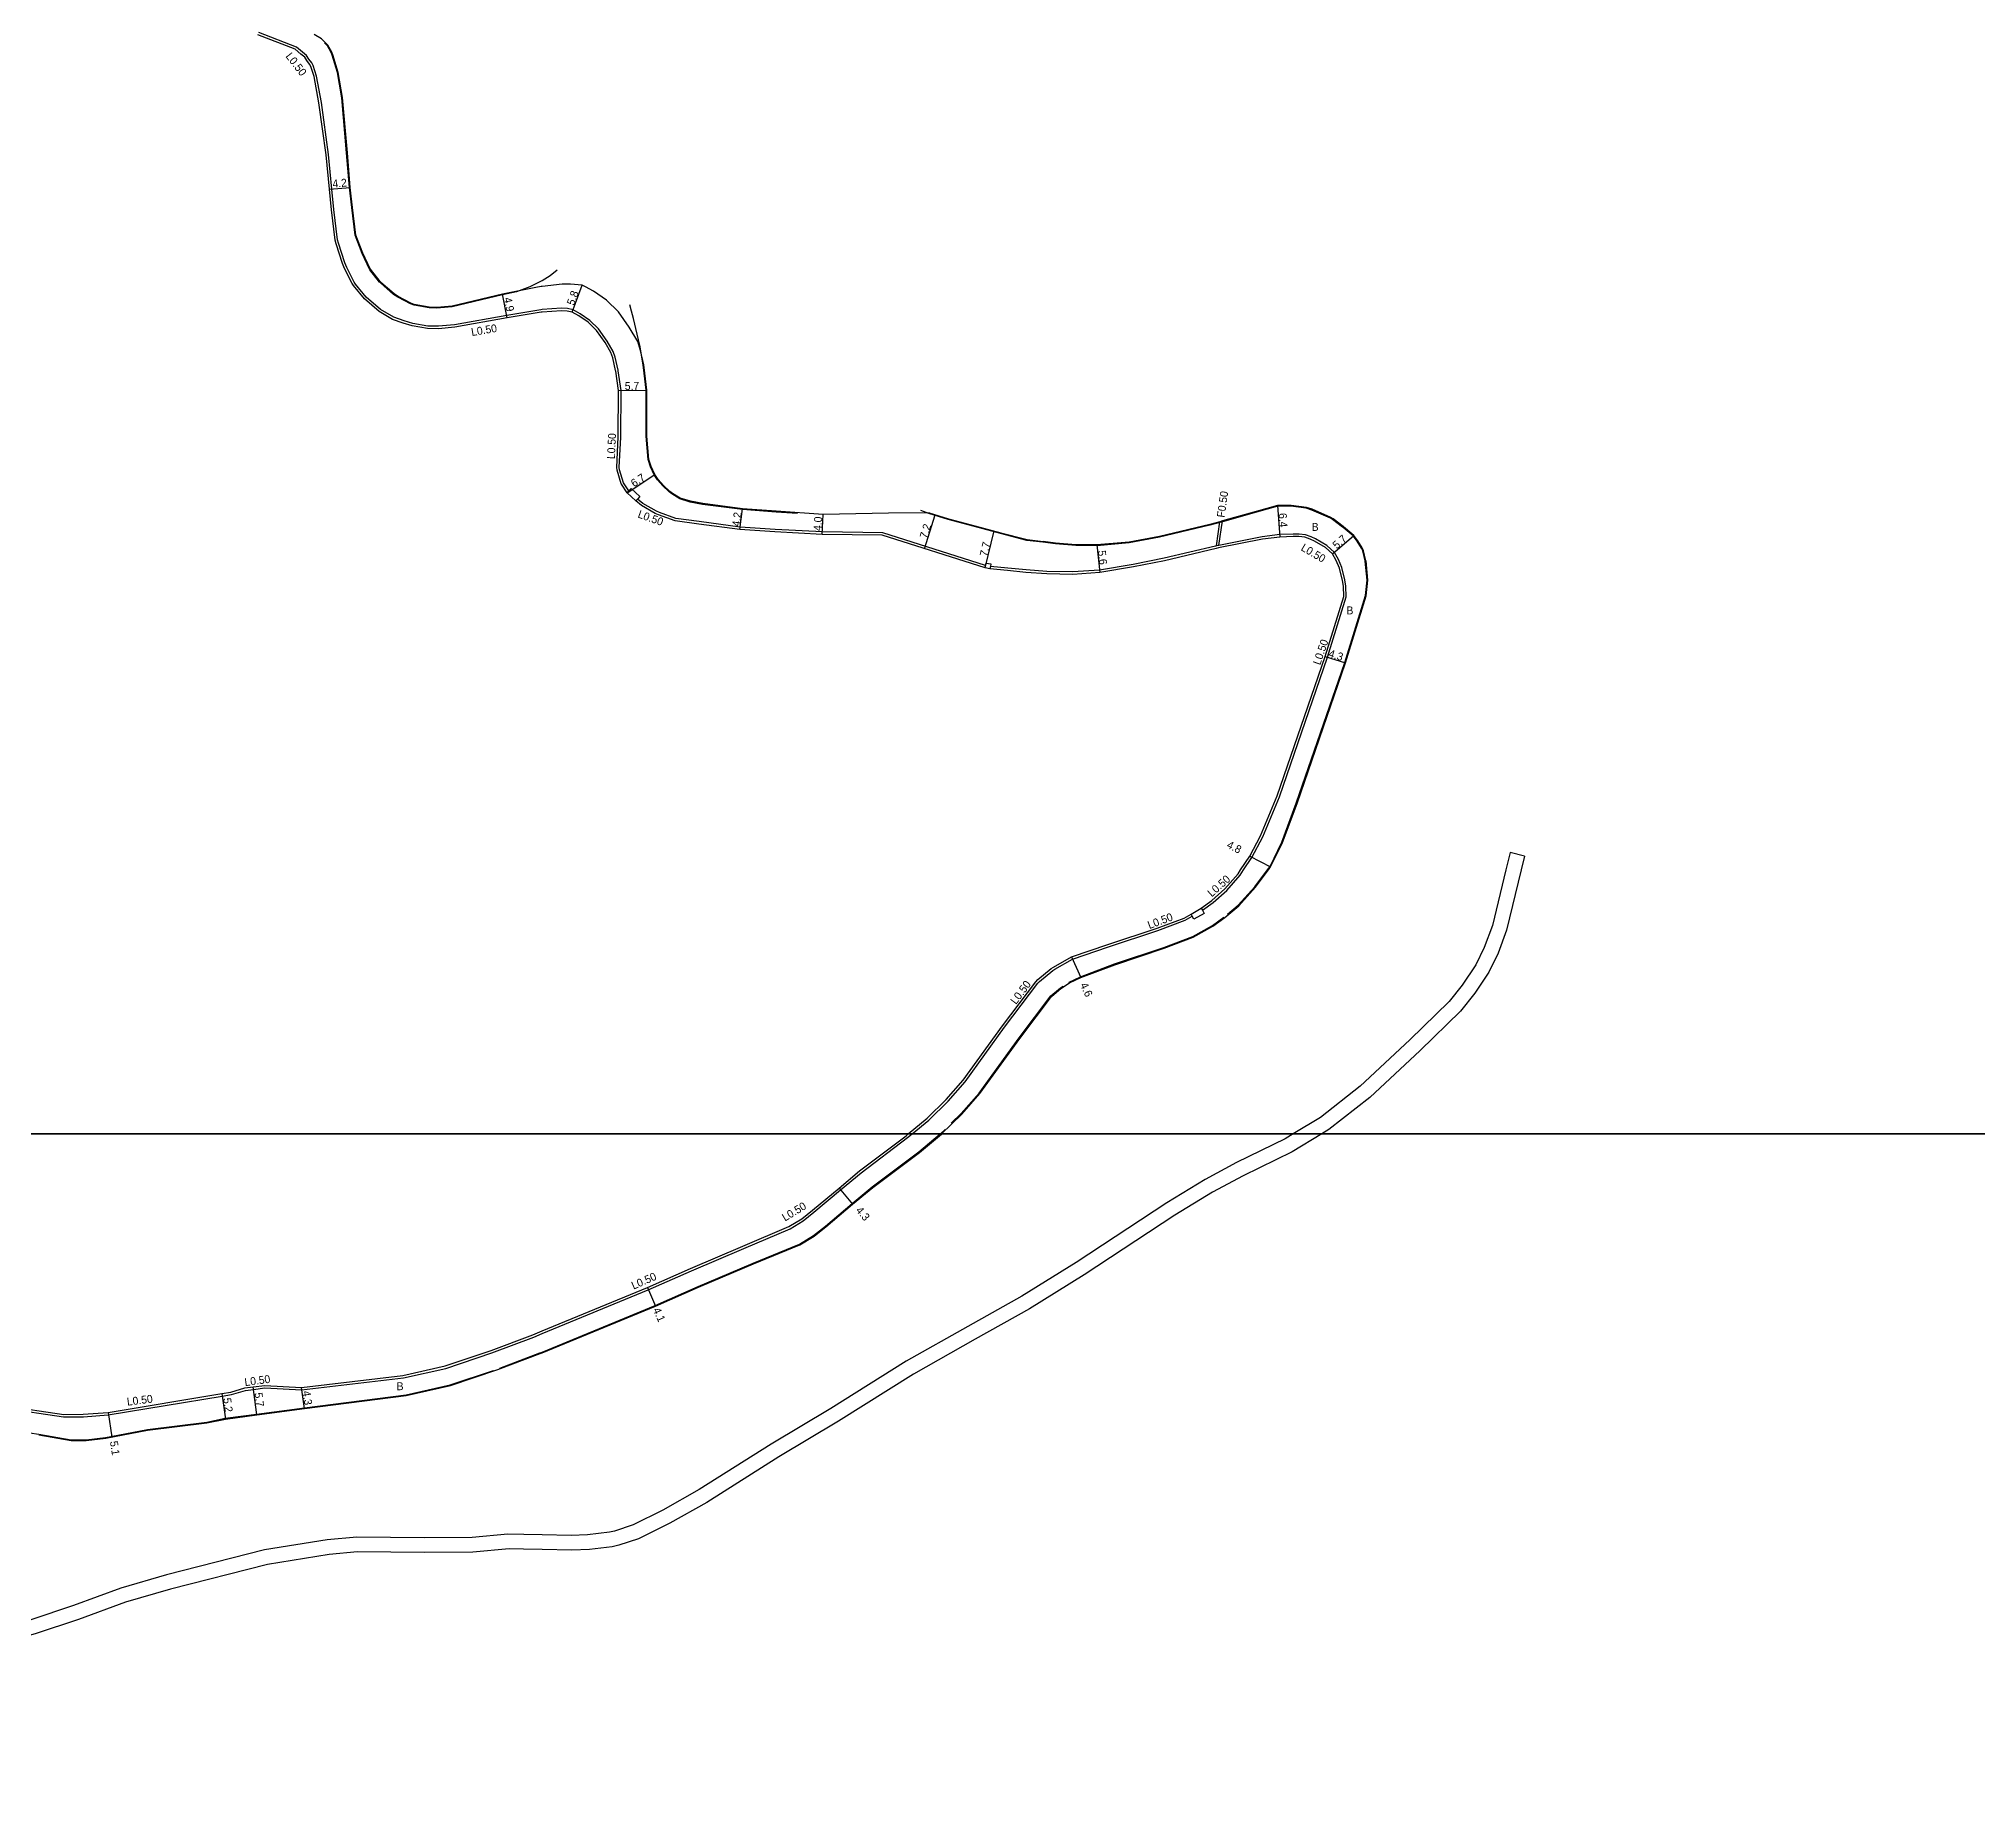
# Model space of a CAD drawing. Header units: metres. Extents: x -28000 to -23998, y -90000 to -87000.
# Drawn here: x -27184.1 to -26792, y -88933.9 to -88578.6 of the extents above; entities that cross this region are included whole.
import ezdxf

# ---------------------------------------------------------------- set-up
doc = ezdxf.new("R2010")
doc.units = ezdxf.units.M
doc.header["$LTSCALE"] = 2.5
for name, color, linetype in [('側溝・桝', 7, 'Continuous'), ('図郭', 7, 'Continuous'), ('幅員', 7, 'Continuous'), ('歩道・分離帯・安全施設', 7, 'Continuous'), ('舗装', 7, 'Continuous'), ('道路', 7, 'Continuous')]:
    doc.layers.add(name, color=color, linetype=linetype)
doc.styles.get("Standard").update_dxf_attribs({"font": ''})
doc.styles.get('Standard').set_extended_font_data('@MS PGothic')

msp = doc.modelspace()

# ---------------------------------------------------------------- linework, layer by layer
at = {"layer": '側溝・桝', "flags": 128}
for points in [[(-27082.27, -88633.31), (-27082.58, -88633.33), (-27089.44, -88634.49), (-27100.05, -88636.37), (-27103.26, -88636.67), (-27105.44, -88636.65), (-27108.47, -88636.09), (-27110.23, -88635.6), (-27112.32, -88634.83), (-27114.98, -88633.31), (-27117.89, -88630.8), (-27120.06, -88628.14), (-27120.28, -88627.79), (-27121.8, -88624.78), (-27122.18, -88623.83), (-27123.5, -88619.85), (-27123.66, -88619.18), (-27124.42, -88613.08), (-27124.81, -88608.95), (-27125.48, -88601.97), (-27126.94, -88591.41), (-27127.91, -88586.08), (-27128.63, -88583.94), (-27128.88, -88583.43), (-27129.49, -88582.65), (-27129.93, -88581.93), (-27130.78, -88581.25), (-27132, -88580.23), (-27139.56, -88577.29)], [(-27064.74, -88669.97), (-27065.83, -88668.36), (-27066.64, -88665.7), (-27066.7, -88665.23), (-27066.41, -88659.08), (-27066.32, -88649.64), (-27066.91, -88645.69), (-27066.94, -88645.55), (-27067.53, -88642.94), (-27067.92, -88641.8), (-27069.15, -88639.7), (-27070.91, -88637.19), (-27072.66, -88635.5), (-27074.59, -88634.17), (-27076.03, -88633.37), (-27077.19, -88633.11), (-27078.4, -88633.02), (-27082.27, -88633.31)], [(-27013.42, -88678.44), (-27025.61, -88678.26), (-27035.19, -88677.78), (-27042.24, -88677.28), (-27050.52, -88676.18), (-27055.26, -88675.52), (-27058.55, -88674.35), (-27059.18, -88674.06), (-27061.9, -88672.5), (-27063, -88671.61)], [(-26945.92, -88681.09), (-26945.24, -88676.2)], [(-26945.41, -88680.99), (-26944.71, -88676.05)], [(-26992.61, -88685.05), (-27013.42, -88678.44)], [(-26940.43, -88746.61), (-26938.75, -88744.11), (-26936.56, -88739.94), (-26933.18, -88731.81), (-26923.45, -88703.61), (-26919.65, -88691.37), (-26919.74, -88689.21), (-26919.94, -88687.97), (-26920.58, -88685.43), (-26921.23, -88683.84), (-26922.04, -88682.42), (-26923.59, -88680.99), (-26925.85, -88679.67), (-26926.78, -88679.28), (-26927.93, -88678.87), (-26929.21, -88678.7), (-26930.38, -88678.69), (-26933.11, -88678.8), (-26936.66, -88679.23), (-26945.41, -88680.99), (-26945.58, -88681.02), (-26945.92, -88681.09), (-26946.1, -88681.13), (-26956.52, -88683.6), (-26962.79, -88684.84), (-26969.58, -88685.97), (-26974.97, -88686.37), (-26980.2, -88686.27), (-26984.43, -88685.94), (-26988.12, -88685.58), (-26991.63, -88685.25)], [(-26948.73, -88754.78), (-26948.71, -88754.77), (-26946.56, -88753.19), (-26943.84, -88750.77), (-26941.15, -88747.68), (-26940.43, -88746.61)], [(-27007.47, -88800), (-27004.09, -88797.19), (-27000.19, -88793.37), (-26996.74, -88789.47), (-26988.76, -88778.43), (-26982.07, -88769.54), (-26981.7, -88769.17), (-26979.02, -88766.97), (-26978.63, -88766.69), (-26975.01, -88764.66), (-26967.74, -88762.19), (-26957.76, -88758.86), (-26952.23, -88756.79), (-26950.81, -88755.98)], [(-27082.28, -88840.36), (-27060.82, -88831.5), (-27052.1, -88827.67), (-27041.51, -88823.15), (-27032.15, -88819.16), (-27029.47, -88817.55), (-27027.31, -88815.83), (-27021.93, -88811.33), (-27017.79, -88807.86), (-27008.37, -88800.74), (-27007.47, -88800)], [(-27200, -88854.21), (-27190.91, -88855.48), (-27179.07, -88857.2), (-27175.08, -88857.18), (-27170.03, -88856.79), (-27146.99, -88852.99), (-27145.13, -88852.71), (-27142.29, -88851.85), (-27140.68, -88851.64), (-27138.39, -88851.34), (-27130.96, -88851.76), (-27110.36, -88849.33), (-27101.8, -88847.4), (-27092.44, -88844.26), (-27083.98, -88841.07), (-27082.28, -88840.36)]]:
    msp.add_lwpolyline(points, dxfattribs=at)
for points in [[(-27063.34, -88671.98), (-27065.09, -88670.34), (-27064.74, -88669.97), (-27064.27, -88669.46), (-27062.52, -88671.1), (-27063, -88671.61)], [(-26991.53, -88684.75), (-26991.63, -88685.25), (-26991.72, -88685.74), (-26992.7, -88685.55), (-26992.61, -88685.05), (-26992.51, -88684.57)], [(-26950.46, -88756.58), (-26950.81, -88755.98), (-26951.06, -88755.54), (-26948.98, -88754.35), (-26948.73, -88754.78), (-26948.38, -88755.39)]]:
    msp.add_lwpolyline(points, close=True, dxfattribs=at)
at = {"layer": '図郭'}
for points in [[(-27200, -88800), (-26400, -88800), (-26400, -88200), (-27200, -88200)], [(-27200, -89400), (-26400, -89400), (-26400, -88800), (-27200, -88800)]]:
    msp.add_lwpolyline(points, close=True, dxfattribs=at)
at = {"layer": '幅員', "flags": 128}
for points in [[(-27125.31, -88608.99), (-27121.13, -88608.6)], [(-27089.36, -88634.98), (-27090.31, -88630.17)], [(-27076.21, -88633.84), (-27074.23, -88628.39)], [(-27066.82, -88649.67), (-27061.12, -88649.62)], [(-27065.09, -88670.34), (-27059.5, -88666.64)], [(-27042.29, -88677.77), (-27041.74, -88673.61)], [(-26933.55, -88672.92), (-26933.07, -88679.3)], [(-27025.63, -88678.76), (-27025.43, -88674.76)], [(-27004.94, -88681.66), (-27002.83, -88674.78)], [(-26992.7, -88685.55), (-26990.89, -88678.06)], [(-26970.13, -88680.9), (-26969.52, -88686.46)], [(-26922.44, -88682.73), (-26918.16, -88678.97)], [(-26923.92, -88703.45), (-26919.82, -88704.73)], [(-26939.18, -88743.86), (-26934.95, -88746.02)], [(-26975.21, -88764.2), (-26973.33, -88768.34)], [(-27022.25, -88810.94), (-27019.52, -88814.2)], [(-27061.01, -88831.04), (-27059.37, -88834.8)], [(-27147.06, -88852.49), (-27146.35, -88857.64)], [(-27140.01, -88856.8), (-27140.74, -88851.15)], [(-27130.33, -88855.51), (-27130.98, -88851.26)], [(-27170.09, -88856.3), (-27169.32, -88861.29)]]:
    msp.add_lwpolyline(points, dxfattribs=at)
at = {"layer": '歩道・分離帯・安全施設', "flags": 128}
for points in [[(-27082.27, -88627.47), (-27082.47, -88627.59), (-27084.8, -88628.68), (-27087.5, -88629.75), (-27090.28, -88630.32), (-27100.49, -88632.74), (-27103.57, -88633.01), (-27105.14, -88632.98), (-27108.2, -88632.39), (-27108.9, -88632.15), (-27111.49, -88630.81), (-27112.34, -88630.23), (-27114.99, -88627.93), (-27115.16, -88627.75), (-27117.14, -88625.25), (-27117.2, -88625.15), (-27118.71, -88621.98), (-27120.09, -88618.28), (-27120.79, -88612.68), (-27121.28, -88608.61), (-27121.84, -88601.63), (-27122.82, -88590.47), (-27123.69, -88585.38), (-27124.77, -88581.85), (-27124.98, -88581.33), (-27125.73, -88579.96), (-27126.33, -88579.35)], [(-27079.23, -88625.35), (-27080.64, -88626.49), (-27082.27, -88627.47)], [(-27030.67, -88674.52), (-27034.96, -88674.24), (-27041.75, -88673.76), (-27049.85, -88672.69), (-27052.36, -88672.22), (-27054.43, -88671.59), (-27056.03, -88670.59), (-27056.58, -88670.19), (-27057.86, -88668.96), (-27058.93, -88667.73), (-27059.63, -88666.72), (-27060.37, -88665.11), (-27060.85, -88663.64), (-27061.26, -88658.91), (-27061.27, -88649.63), (-27061.78, -88645.03), (-27061.88, -88644.52), (-27062.45, -88640.86), (-27063.07, -88638.26), (-27063.83, -88635.13), (-27064.22, -88633.63), (-27064.53, -88632.33)], [(-26935.58, -88746.61), (-26935.08, -88745.94), (-26932.72, -88740.99), (-26929.77, -88733.11), (-26919.96, -88704.68), (-26915.76, -88691.15), (-26915.46, -88688.05), (-26915.81, -88684.15), (-26915.81, -88684.12), (-26916.32, -88682.12), (-26916.56, -88681.55), (-26917.44, -88680.15), (-26918.27, -88679.08), (-26920.3, -88677.38), (-26920.39, -88677.31), (-26922.42, -88675.77), (-26922.84, -88675.51), (-26926.61, -88673.84), (-26927.75, -88673.48), (-26930.84, -88673.04), (-26933.53, -88673.06), (-26937.84, -88674.27), (-26944.67, -88676.2), (-26945.2, -88676.35), (-26947.22, -88676.92), (-26957.4, -88679.34), (-26963.57, -88680.47), (-26970.12, -88681.05), (-26974.35, -88681.04), (-26978.5, -88680.68), (-26981, -88680.35), (-26984.26, -88679.97), (-26989.59, -88678.56), (-26994.85, -88677.18), (-27000.15, -88675.73), (-27004.06, -88674.56), (-27005.69, -88673.96)], [(-26943.7, -88755.56), (-26941.49, -88753.73), (-26938.12, -88750.01), (-26935.58, -88746.61)], [(-26975.77, -88769.39), (-26975.69, -88769.34), (-26973.39, -88768.2), (-26966.53, -88765.63), (-26956.53, -88762.3), (-26950.66, -88760.1), (-26946.72, -88757.83), (-26944.43, -88756.15)], [(-26999.54, -88797.84), (-26997.54, -88795.88), (-26993.89, -88791.75), (-26985.81, -88780.58), (-26979.41, -88772.08), (-26977.48, -88770.44), (-26976.91, -88770.1)], [(-27082.28, -88844.1), (-27059.43, -88834.66), (-27050.76, -88830.85), (-27039.62, -88826.1), (-27030.23, -88822.26), (-27027.39, -88820.55), (-27025.01, -88818.67), (-27019.62, -88814.08), (-27015.52, -88810.72), (-27006.1, -88803.6), (-27001.76, -88800)], [(-27001.76, -88800), (-27001.64, -88799.9), (-27000.81, -88799.08)], [(-27090.82, -88847.34), (-27082.73, -88844.28), (-27082.28, -88844.1)], [(-27162.13, -88859.73), (-27150.13, -88858.26), (-27146.37, -88857.49), (-27140.03, -88856.65), (-27130.35, -88855.36), (-27109.79, -88852.74), (-27100.86, -88850.73), (-27092.14, -88847.8)], [(-27200, -88858.79), (-27191.39, -88859.61), (-27184.07, -88860.67)], [(-27184.07, -88860.67), (-27177.53, -88861.86), (-27174.54, -88861.83), (-27170.58, -88861.38), (-27162.13, -88859.73)]]:
    msp.add_lwpolyline(points, dxfattribs=at)
at = {"layer": '道路', "flags": 128}
for points in [[(-27082.27, -88633.81), (-27082.52, -88633.83), (-27089.36, -88634.98), (-27099.98, -88636.87), (-27103.24, -88637.17), (-27105.48, -88637.15), (-27108.59, -88636.58), (-27110.38, -88636.07), (-27112.54, -88635.29), (-27115.27, -88633.72), (-27118.25, -88631.15), (-27120.46, -88628.43), (-27120.72, -88628.04), (-27122.25, -88624.99), (-27122.65, -88624), (-27123.98, -88619.98), (-27124.15, -88619.27), (-27124.92, -88613.13), (-27125.31, -88608.99), (-27125.97, -88602.02), (-27127.43, -88591.49), (-27128.39, -88586.2), (-27129.09, -88584.13), (-27129.31, -88583.7), (-27129.9, -88582.93), (-27130.31, -88582.26), (-27131.09, -88581.63), (-27132.25, -88580.67), (-27139.76, -88577.75)], [(-27082.27, -88628.61), (-27082.48, -88628.64), (-27083.58, -88628.84), (-27090.31, -88630.17), (-27100.51, -88632.59), (-27103.57, -88632.86), (-27105.13, -88632.83), (-27108.16, -88632.25), (-27108.85, -88632.01), (-27111.41, -88630.68), (-27112.25, -88630.12), (-27114.89, -88627.82), (-27115.05, -88627.65), (-27117.02, -88625.16), (-27117.07, -88625.08), (-27118.57, -88621.92), (-27119.94, -88618.24), (-27120.65, -88612.66), (-27121.13, -88608.6), (-27121.69, -88601.62), (-27122.67, -88590.45), (-27123.54, -88585.35), (-27124.62, -88581.8), (-27124.84, -88581.26), (-27125.61, -88579.87), (-27126.89, -88578.56), (-27128.37, -88577.67)], [(-27004.01, -88674.42), (-27012.27, -88674.45), (-27025.43, -88674.76), (-27034.95, -88674.09), (-27041.74, -88673.61), (-27049.82, -88672.54), (-27052.32, -88672.08), (-27054.37, -88671.45), (-27055.95, -88670.47), (-27056.48, -88670.07), (-27057.75, -88668.85), (-27058.81, -88667.64), (-27059.5, -88666.64), (-27060.23, -88665.06), (-27060.7, -88663.61), (-27061.11, -88658.9), (-27061.12, -88649.62), (-27061.63, -88645.01), (-27061.74, -88644.49), (-27062.38, -88641.55), (-27062.97, -88639.78), (-27064.68, -88636.84), (-27066.86, -88633.73), (-27069.3, -88631.38), (-27071.92, -88629.57), (-27073.51, -88628.69), (-27074.23, -88628.39), (-27076.57, -88628.14), (-27078.26, -88628.17), (-27082.27, -88628.61)], [(-27013.5, -88678.94), (-27025.63, -88678.76), (-27035.22, -88678.28), (-27042.29, -88677.77), (-27050.59, -88676.67), (-27055.38, -88676), (-27058.74, -88674.81), (-27059.41, -88674.51), (-27062.18, -88672.92), (-27063.34, -88671.98), (-27065.09, -88670.34), (-27066.27, -88668.6), (-27066.29, -88668.54), (-27067.13, -88665.8), (-27067.21, -88665.25), (-27066.91, -88659.06), (-27066.82, -88649.67), (-27067.4, -88645.77), (-27067.43, -88645.65), (-27068.01, -88643.08), (-27068.38, -88642.01), (-27069.57, -88639.96), (-27071.29, -88637.52), (-27072.98, -88635.88), (-27074.86, -88634.6), (-27076.21, -88633.84), (-27077.26, -88633.61), (-27078.4, -88633.53), (-27082.27, -88633.81)], [(-26935.39, -88746.61), (-26934.95, -88746.02), (-26932.58, -88741.05), (-26929.62, -88733.16), (-26919.82, -88704.73), (-26915.61, -88691.18), (-26915.31, -88688.05), (-26915.66, -88684.13), (-26915.67, -88684.08), (-26916.18, -88682.07), (-26916.43, -88681.48), (-26917.32, -88680.06), (-26918.16, -88678.97), (-26920.21, -88677.26), (-26920.29, -88677.19), (-26922.33, -88675.64), (-26922.77, -88675.38), (-26926.56, -88673.69), (-26927.72, -88673.34), (-26930.83, -88672.89), (-26933.55, -88672.92), (-26937.88, -88674.12), (-26944.71, -88676.05), (-26945.24, -88676.2), (-26947.26, -88676.77), (-26957.43, -88679.19), (-26963.59, -88680.32), (-26970.13, -88680.9), (-26974.34, -88680.89), (-26978.48, -88680.53), (-26980.98, -88680.2)], [(-27004.01, -88674.42), (-27000.11, -88675.59), (-26994.81, -88677.03), (-26989.55, -88678.42), (-26984.23, -88679.82), (-26980.98, -88680.2)], [(-26992.7, -88685.55), (-27013.5, -88678.94)], [(-26941.03, -88746.61), (-26939.18, -88743.86), (-26937.01, -88739.73), (-26933.65, -88731.63), (-26923.92, -88703.45), (-26920.15, -88691.31), (-26920.24, -88689.26), (-26920.43, -88688.07), (-26921.06, -88685.59), (-26921.68, -88684.06), (-26922.44, -88682.73), (-26923.89, -88681.39), (-26926.08, -88680.12), (-26926.96, -88679.75), (-26928.04, -88679.36), (-26929.25, -88679.2), (-26930.38, -88679.19), (-26933.07, -88679.3), (-26936.58, -88679.73), (-26945.48, -88681.51), (-26946, -88681.61), (-26956.41, -88684.09), (-26962.7, -88685.33), (-26969.52, -88686.46), (-26974.95, -88686.87), (-26980.23, -88686.77), (-26984.49, -88686.44), (-26988.2, -88686.07), (-26991.72, -88685.74), (-26992.7, -88685.55)], [(-26886.54, -88743.09), (-26887.4, -88746.61)], [(-26883.63, -88743.8), (-26886.54, -88743.09)], [(-26883.63, -88743.8), (-26884.31, -88746.61)], [(-27008.26, -88800), (-27004.42, -88796.82), (-27000.55, -88793.02), (-26997.13, -88789.15), (-26989.16, -88778.13), (-26982.45, -88769.21), (-26982.04, -88768.8), (-26979.32, -88766.57), (-26978.89, -88766.27), (-26975.21, -88764.2), (-26967.9, -88761.72), (-26957.92, -88758.39), (-26952.44, -88756.34), (-26951.06, -88755.54), (-26948.98, -88754.35), (-26946.88, -88752.8), (-26944.19, -88750.41), (-26941.55, -88747.38), (-26941.03, -88746.61)], [(-27001.53, -88800), (-26997.44, -88795.99), (-26993.77, -88791.85), (-26985.69, -88780.67), (-26979.3, -88772.18), (-26977.39, -88770.56), (-26975.61, -88769.47), (-26973.33, -88768.34), (-26966.48, -88765.78), (-26956.48, -88762.44), (-26950.6, -88760.24), (-26946.63, -88757.96), (-26944.23, -88756.2), (-26941.38, -88753.84), (-26938, -88750.11), (-26935.39, -88746.61)], [(-26887.4, -88746.61), (-26890.11, -88757.83), (-26891.78, -88762.33), (-26893.47, -88765.8), (-26896.21, -88769.94), (-26898.87, -88773.21), (-26906.77, -88780.99), (-26916.86, -88790.33), (-26924.89, -88796.66), (-26930.4, -88800)], [(-26884.31, -88746.61), (-26887.25, -88758.77), (-26888.97, -88763.43), (-26890.84, -88767.29), (-26893.66, -88771.56), (-26896.59, -88775.18), (-26904.69, -88783.15), (-26914.91, -88792.61), (-26923.18, -88799.13), (-26924.61, -88800)], [(-27082.28, -88839.82), (-27061.01, -88831.04), (-27052.3, -88827.22), (-27041.7, -88822.7), (-27032.38, -88818.71), (-27029.76, -88817.13), (-27027.62, -88815.44), (-27022.25, -88810.94), (-27018.1, -88807.47), (-27008.68, -88800.35), (-27008.26, -88800)], [(-27082.28, -88844.26), (-27059.37, -88834.8), (-27050.7, -88830.99), (-27039.57, -88826.24), (-27030.16, -88822.4), (-27027.3, -88820.68), (-27024.92, -88818.79), (-27019.52, -88814.2), (-27015.43, -88810.84), (-27006, -88803.72), (-27001.54, -88800.01), (-27001.53, -88800)], [(-26930.4, -88800), (-26932.03, -88800.99), (-26941.87, -88805.77), (-26948.2, -88809.2), (-26955.93, -88813.9), (-26974.32, -88825.96), (-26985.25, -88832.78), (-26996.21, -88838.91), (-27008.7, -88845.97), (-27023.92, -88855.51), (-27036, -88862.7), (-27050.53, -88871.91), (-27057.85, -88876.06), (-27063.91, -88879.07), (-27067.68, -88880.3), (-27068.7, -88880.52), (-27073.13, -88881.04), (-27076.42, -88881.18), (-27082.28, -88881.05)], [(-26924.61, -88800), (-26930.6, -88803.63), (-26940.5, -88808.44), (-26946.71, -88811.8), (-26954.31, -88816.43), (-26972.7, -88828.48), (-26983.72, -88835.37), (-26994.69, -88841.5), (-27007.17, -88848.55), (-27022.34, -88858.06), (-27034.43, -88865.26), (-27048.99, -88874.49), (-27056.44, -88878.71), (-27062.8, -88881.86), (-27066.78, -88883.18), (-27068.13, -88883.48), (-27072.7, -88884.03), (-27076.32, -88884.19), (-27082.28, -88884.05)], [(-27200, -88853.71), (-27190.84, -88854.99), (-27179.03, -88856.7), (-27175.1, -88856.68), (-27170.09, -88856.3), (-27147.06, -88852.49), (-27145.24, -88852.22), (-27142.4, -88851.35), (-27140.74, -88851.15), (-27138.41, -88850.83), (-27130.98, -88851.26), (-27110.45, -88848.84), (-27101.93, -88846.92), (-27092.61, -88843.79), (-27084.17, -88840.6), (-27082.28, -88839.82)], [(-27162.11, -88859.88), (-27150.11, -88858.41), (-27146.35, -88857.64), (-27140.01, -88856.8), (-27130.33, -88855.51), (-27109.77, -88852.89), (-27100.82, -88850.87), (-27091.24, -88847.66), (-27082.67, -88844.42), (-27082.28, -88844.26)], [(-27184.1, -88860.81), (-27177.54, -88862.01), (-27174.53, -88861.98), (-27170.56, -88861.53), (-27162.11, -88859.88)], [(-27082.28, -88881.05), (-27085.99, -88880.97), (-27089.26, -88880.93), (-27096.47, -88881.58), (-27106.12, -88881.65), (-27119.74, -88881.52), (-27125.76, -88882.05), (-27138.45, -88884.12), (-27158.24, -88889.15), (-27167.5, -88891.85), (-27177.08, -88895.36), (-27185.67, -88898.23), (-27192.85, -88900.12), (-27199.63, -88901.57), (-27200, -88901.62)], [(-27082.28, -88884.05), (-27086.05, -88883.97), (-27088.99, -88883.92), (-27096.33, -88884.57), (-27106.13, -88884.65), (-27119.63, -88884.52), (-27125.38, -88885.02), (-27137.84, -88887.06), (-27157.46, -88892.04), (-27166.56, -88894.7), (-27176.08, -88898.19), (-27184.81, -88901.11), (-27192.15, -88903.04), (-27199.12, -88904.53), (-27200, -88904.64)]]:
    msp.add_lwpolyline(points, dxfattribs=at)

# ---------------------------------------------------------------- texts
at = {"layer": '側溝・桝'}
for s, rotation, p in [('L0.50', 307.8178, (-27134.27, -88582.11)), ('L0.50', 9.5261, (-27096.5, -88638.67)), ('L0.50', 87.3063, (-27067.58, -88663.57)), ('F0.50', 82.0289, (-26944.27, -88675.44)), ('L0.50', 340.4715, (-27063.08, -88675.31)), ('L0.50', 329.7615, (-26928.98, -88681.9)), ('L0.50', 70.9626, (-26924.94, -88705.29)), ('L0.50', 41.7051, (-26946.86, -88752.18)), ('L0.50', 20.5331, (-26959.48, -88758.58)), ('L0.50', 53.013, (-26986.46, -88773.94)), ('L0.50', 31.06, (-27033.18, -88817.73)), ('L0.50', 23.7028, (-27063.8, -88831.49)), ('L0.50', 7.6858, (-27142.38, -88851)), ('L0.50', 7.3242, (-27166.17, -88854.96))]:
    msp.add_text(s, height=1.6, rotation=rotation, dxfattribs=at).set_placement(p)
at = {"layer": '幅員'}
for s, rotation, p in [('4.2', 5.4085, (-27124.62, -88608.68)), ('5.8', 70.0554, (-27075.86, -88632.59)), ('4.9', 281.2468, (-27090.05, -88630.99)), ('5.7', 0.5268, (-27065.57, -88649.56)), ('6.7', 33.495, (-27063.69, -88669.29)), ('4.2', 82.4393, (-27042.32, -88677.26)), ('4.0', 87.1511, (-27025.81, -88678.11)), ('7.2', 72.9547, (-27004.45, -88679.72)), ('6.4', 274.3499, (-26933.33, -88674.5)), ('7.7', 76.3961, (-26992.27, -88683.34)), ('5.7', 41.3113, (-26921.57, -88681.83)), ('5.6', 276.2319, (-26969.9, -88682.08)), ('4.3', 342.742, (-26923.37, -88703.52)), ('4.8', 332.9838, (-26943.97, -88742.04)), ('4.6', 294.482, (-26973.54, -88769.82)), ('4.3', 309.9488, (-27018.97, -88815.51)), ('4.1', 293.6944, (-27059.92, -88835.53)), ('5.2', 277.8479, (-27146.82, -88853.47)), ('5.7', 277.3449, (-27140.48, -88852.37)), ('4.3', 278.6651, (-27130.77, -88852.04)), ('5.1', 278.7687, (-27169.71, -88862.2))]:
    msp.add_text(s, height=1.6, rotation=rotation, dxfattribs=at).set_placement(p)
at = {"layer": '舗装'}
for p in [(-26926.65, -88678.05), (-26919.61, -88694.94), (-27111.72, -88851.81)]:
    msp.add_text('B', height=1.6, dxfattribs=at).set_placement(p)

doc.saveas('drawing.dxf')
